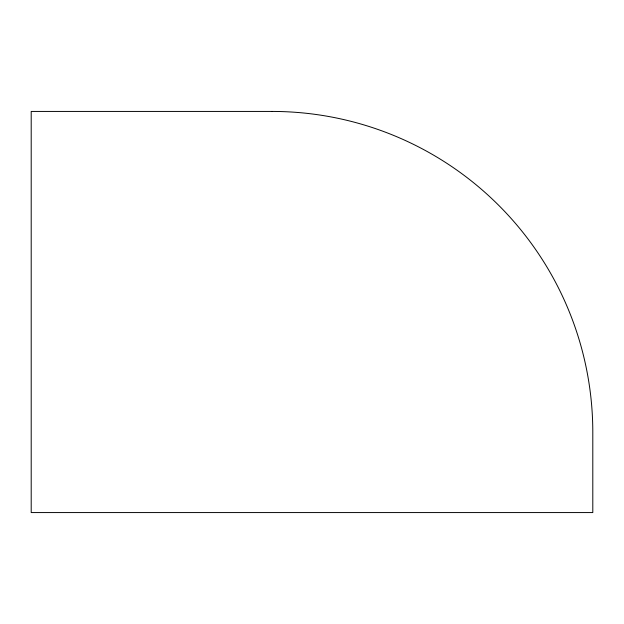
<?xml version="1.0" encoding="UTF-8"?>
<svg xmlns="http://www.w3.org/2000/svg" width="624" height="624" viewBox="0 0 624 624"><rect width="100%" height="100%" fill="white"/><g stroke="black" fill="none" stroke-linecap="round" stroke-linejoin="round"><path stroke-width="0.94" d="M271.885 111.431L31.2 111.431L31.2 512.569L592.8 512.569L592.8 432.346A320.915 320.915 0 0 0 271.885 111.431"/></g></svg>
